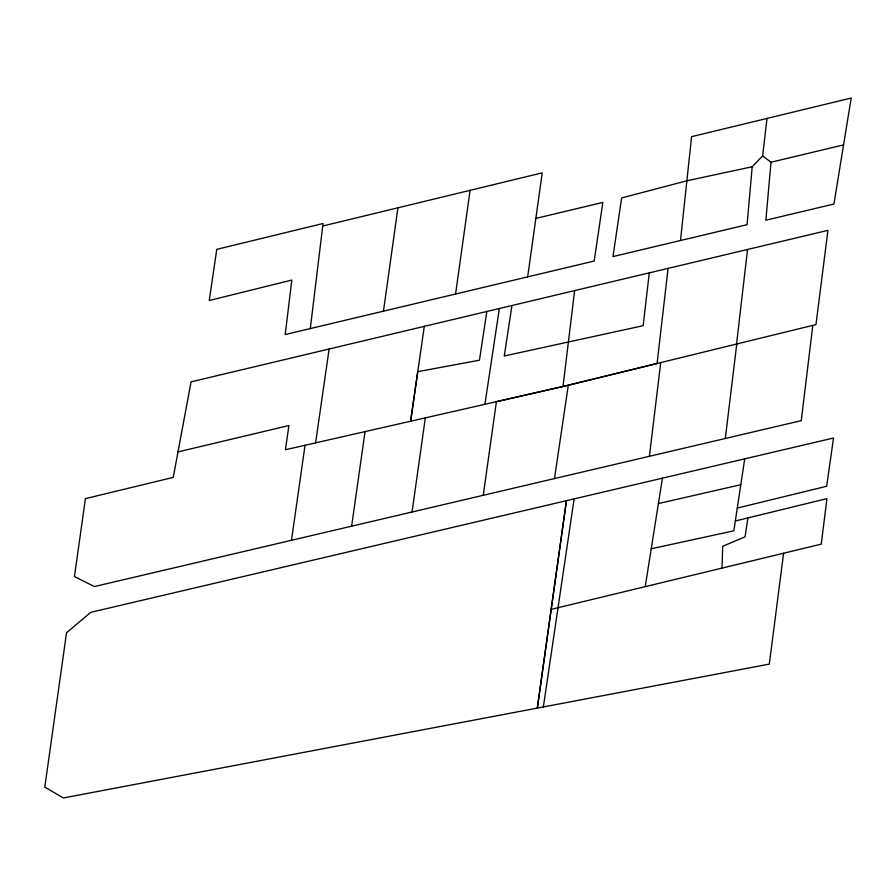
<?xml version="1.0" encoding="UTF-8"?>
<svg xmlns="http://www.w3.org/2000/svg" width="896" height="896" viewBox="0 0 896 896"><rect width="100%" height="100%" fill="white"/><g stroke="black" fill="none" stroke-linecap="round" stroke-linejoin="round"><path stroke-width="1.34" d="M722.042 568.109L722.68 546.302L745.046 536.827L747.914 517.922M752.214 166.746L747.062 224.683L612.976 256.581L621.645 197.926L686.874 180.802L752.214 166.746L762.619 155.904L767.032 118.429L851.2 98.034L833.941 204.019L765.856 220.214L771.008 162.232L762.619 155.904M680.49 240.52L691.589 136.662L767.032 118.429M649.286 272.866L643.149 325.696L504.291 355.981L511.93 305.547M668.08 268.386L657.082 363.496L568.299 385.213L496.406 401.677L483.258 495.298M736.557 344.053L747.533 249.491M812.818 325.382L801.259 420.661L94.427 586.544L74.446 576.542L85.422 498.635L173.253 477.389L177.99 451.909L288.915 425.533L285.432 449.747L563.024 386.512L574.605 290.629M310.296 328.574L323.042 223.507L216.776 249.357L209.25 300.518L291.827 280.056L285.208 334.544L594.182 261.05L602.84 202.406L535.83 218.422M649.398 456.31L660.733 362.611M725.323 438.48L736.747 344.008M783.597 553.258L769.306 664.104L63.381 797.966L44.8 787.114L66.539 632.722L90.81 612.315L833.538 438.01L826.65 486.259L737.24 508.077M383.466 311.17L397.925 207.816L542.214 172.861L527.677 276.864M455.571 294.022L470.098 190.31M551.163 609.37L537.331 708.075L566.451 500.674L551.163 609.37L821.251 544.141L826.941 498.624L735.314 521.002M351.635 526.198L365.053 431.592M412.048 512.008L425.331 417.872M291.48 540.31L305.043 445.278M315.594 442.87L329.123 349.026M486.842 311.494L424.301 326.357L410.626 421.221L417.726 371.683L479.438 360.203L486.842 311.494L827.938 230.35L815.965 324.598L563.024 386.512M554.478 478.587L568.299 385.213M543.357 706.933L574.123 498.882M484.904 404.309L499.352 308.526M744.722 458.853L733.835 530.813L651.213 548.789M645.221 586.645L662.435 478.162M177.99 451.909L191.072 381.864L424.301 326.357M322.728 226.016L397.925 207.816M771.008 162.232L843.55 144.906M658.392 503.574L740.79 484.714"/></g></svg>
